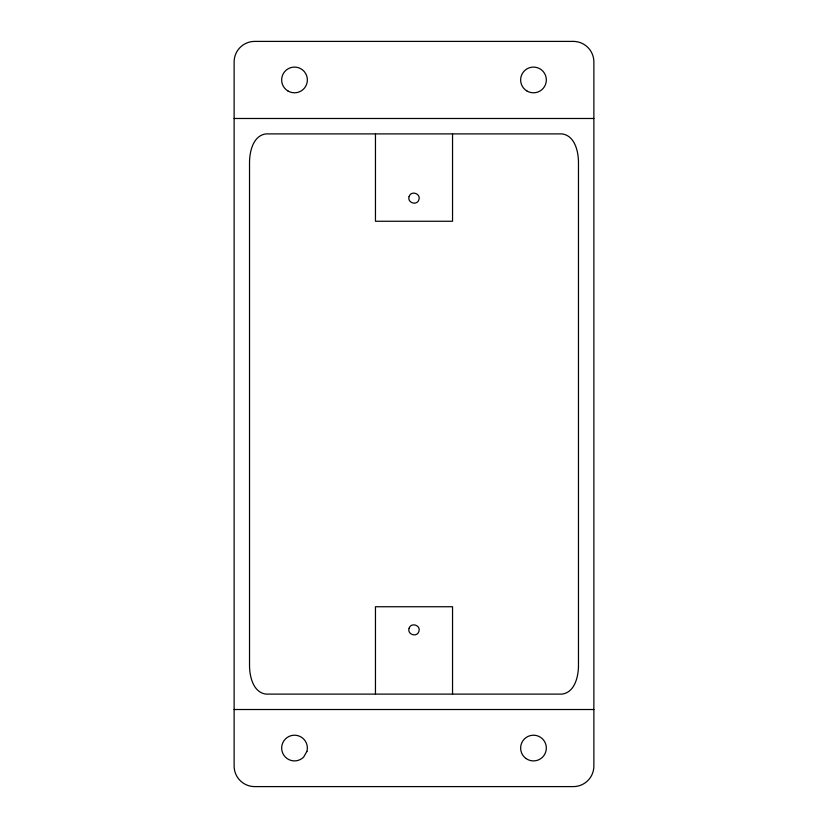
<?xml version="1.0" encoding="UTF-8"?>
<svg xmlns="http://www.w3.org/2000/svg" width="828" height="828" viewBox="0 0 828 828"><rect width="100%" height="100%" fill="white"/><g stroke="black" fill="none" stroke-linecap="round" stroke-linejoin="round"><path stroke-width="1.24" d="M234.127 118.487L593.873 118.487M234.127 709.513L593.873 709.513M452.543 133.898L452.543 221.262L375.457 221.262L375.457 133.898M452.543 694.112L452.543 606.738L375.457 606.738L375.457 694.112M578.472 666.095C578.327 676.859 574.694 692.436 562.026 694.112L265.974 694.112C253.296 692.436 249.683 676.859 249.528 666.095L249.528 161.905C249.683 151.141 253.296 135.554 265.974 133.898L562.026 133.898C574.694 135.554 578.327 151.141 578.472 161.905L578.472 666.095M409.104 196.546C406.858 202.756 417.064 206.058 418.896 199.724C421.152 193.524 410.926 190.212 409.104 196.546M409.104 628.276C406.858 634.486 417.074 637.788 418.896 631.453C421.141 625.243 410.936 621.942 409.104 628.276M306.919 751.379L303.597 757.144A12.844 12.844 0 0 1 282.865 753.48A12.844 12.844 0 0 1 293.391 735.254A12.844 12.844 0 0 1 306.919 751.379M573.318 41.4L254.682 41.4A20.555 20.555 0 0 0 234.127 61.955L234.127 766.045A20.555 20.555 0 0 0 254.682 786.6L573.318 786.6A20.555 20.555 0 0 0 593.873 766.045L593.873 61.955A20.555 20.555 0 0 0 573.318 41.4M527.063 91.07A12.844 12.844 0 0 0 546.335 79.943A12.844 12.844 0 0 0 527.063 68.817A12.844 12.844 0 0 0 527.063 91.07M288.082 91.07A12.844 12.844 0 0 0 307.364 79.943A12.844 12.844 0 0 0 288.082 68.817A12.844 12.844 0 0 0 288.082 91.07M526.059 758.541A12.844 12.844 0 0 0 546.283 749.247A12.844 12.844 0 0 0 528.129 736.382A12.844 12.844 0 0 0 526.059 758.541"/></g></svg>
